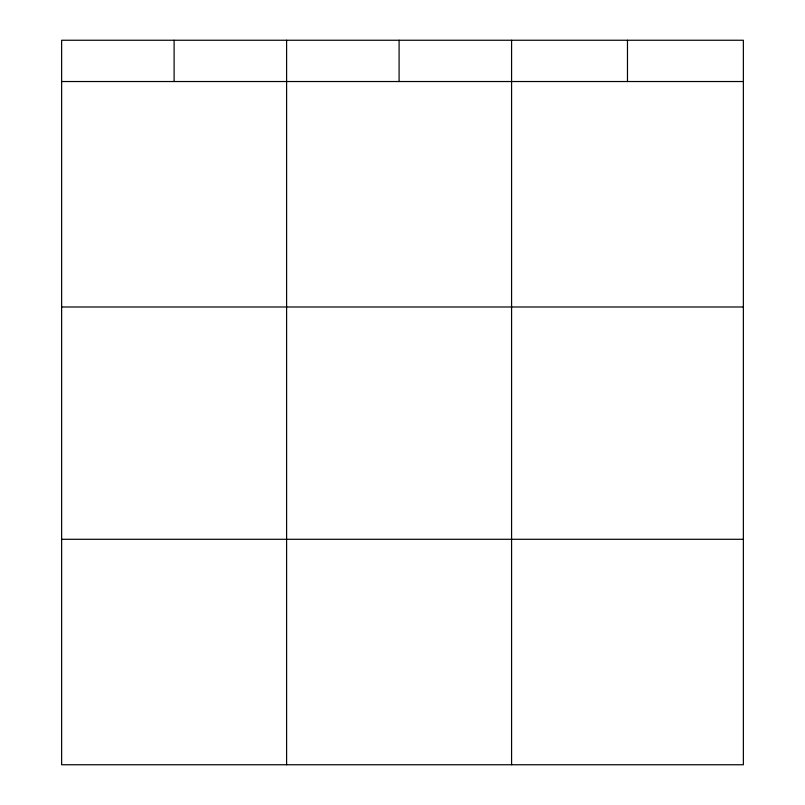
<?xml version="1.0" encoding="UTF-8"?>
<svg xmlns="http://www.w3.org/2000/svg" width="805" height="805" viewBox="0 0 805 805"><rect width="100%" height="100%" fill="white"/><g stroke="black" fill="none" stroke-linecap="round" stroke-linejoin="round"><path stroke-width="1.21" d="M743.367 81.526L743.367 764.75L61.633 764.75L61.633 40.25L743.367 40.25L743.367 81.526L61.633 81.526M61.633 306.987L743.367 306.987M61.633 539.29L743.367 539.29M627.477 40.25L627.477 81.526M511.578 40.25L511.578 764.75M399.089 40.25L399.089 81.526M286.6 40.25L286.6 764.75M174.111 40.25L174.111 81.526"/></g></svg>
